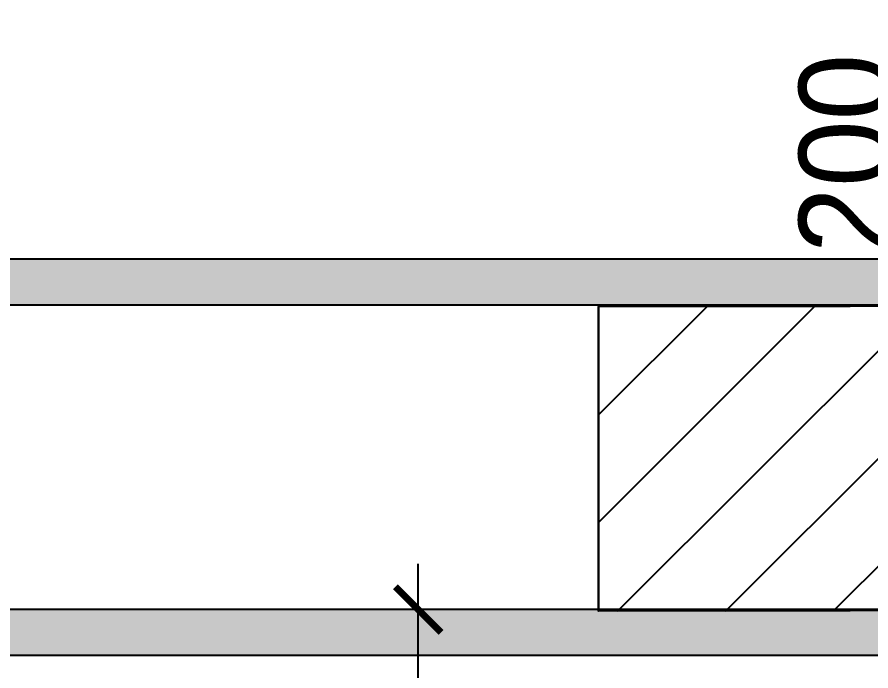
# Model space of a CAD drawing. Header units: inches. Extents: x 3778 to 56227, y -16914 to 35091.
# Drawn here: x 36219 to 36779, y -6059 to -5630 of the extents above; entities that cross this region are included whole.
import ezdxf

# ---------------------------------------------------------------- set-up
doc = ezdxf.new("R2010")
doc.units = ezdxf.units.IN
doc.header["$LTSCALE"] = 100
doc.header["$MEASUREMENT"] = 0
doc.header["$PDSIZE"] = 700.071425
for name, color, linetype in [('03-WAL NEW', 3, 'Continuous'), ('07-DIM WAL', 5, 'Continuous'), ('2-con', 2, 'Continuous'), ('3.기호.계단선', 30, 'Continuous'), ('HAT', 8, 'Continuous')]:
    doc.layers.add(name, color=color, linetype=linetype)
doc.styles.add('HY 울릉도 L', font='')
doc.styles.get('HY 울릉도 L').set_extended_font_data('HY울릉도L')
doc.dimstyles.new('30', dxfattribs={"dimscale": 30, "dimtxt": 2, "dimasz": 1, "dimexe": 1, "dimexo": 1, "dimgap": 1, "dimtad": 1, "dimdec": 0, "dimrnd": 0.05, "dimdsep": 46, "dimlunit": 6, "dimtxsty": 'HY 울릉도 L', "dimblk": 'ARCHTICK', "dimcen": 2.5, "dimdle": 1, "dimclrd": 133, "dimclre": 133, "dimclrt": 30, "dimadec": 0, "dimazin": 0, "dimtfac": 1, "dimtdec": 0, "dimtix": 1, "dimtmove": 2, "dimatfit": 3, "dimldrblk": 'ARCHTICK', "dimfxl": 0, "dimlwd": -1, "dimlwe": -1, "dimarcsym": 0})

# ---------------------------------------------------------------- blocks, each defined once
blk = doc.blocks.new('cjvjf')
at = {"layer": '2-con'}
for points in [[(147186.49, 71696.52), (147186.49, 71496.52), (146531.49, 71496.52), (146531.49, 69946.52)], [(144236.49, 63451.52), (144236.49, 71696.52), (145636.49, 71696.52), (145636.49, 75042.52), (146886.49, 75042.52), (146886.49, 75149.52), (147073.49, 75149.52), (147073.49, 75042.52), (147179.49, 75042.52), (147179.49, 74696.52), (145834.49, 74696.52), (145834.49, 71696.52), (147186.49, 71696.52)]]:
    blk.add_lwpolyline(points, dxfattribs=at)
blk = doc.blocks.new('cjscjdeh')
at = {"layer": '03-WAL NEW'}
blk.add_lwpolyline([(145268.52, 74824.88), (144443.52, 74823.78), (144443.52, 75023.78), (145268.52, 75024.88)], close=True, dxfattribs=at)
at = {"layer": 'HAT', "color": 8, "linetype": 'Continuous'}
for p, q in [((144443.52, 74882.04), (144585.44, 75023.97)), ((144443.52, 74952.75), (144514.64, 75023.87)), ((144443.52, 75023.46), (144443.83, 75023.78)), ((144455.98, 74823.79), (144656.25, 75024.06)), ((144526.78, 74823.89), (144727.05, 75024.16)), ((144597.59, 74823.98), (144797.86, 75024.25))]:
    blk.add_line(p, q, dxfattribs=at)
blk.add_blockref('cjvjf', (-2742.97, 3328.37))
blk = doc.blocks.new('_ArchTick')
at = {"color": 0, "linetype": 'ByBlock', "const_width": 0.15}
blk.add_lwpolyline([(-0.5, -0.5), (0.5, 0.5)], dxfattribs=at)
blk = doc.blocks.new('*D368')
at = {"layer": '07-DIM WAL', "color": 133}
for p, q in [((36482.24, -6804.51), (36482.24, -5988.95)), ((36512.24, -6018.95), (36512.24, -6018.95)), ((36512.24, -6774.51), (36512.24, -6774.51))]:
    blk.add_line(p, q, dxfattribs=at)
at = {"layer": 'Defpoints', "color": 0}
for p in [(36482.24, -6018.95), (36482.24, -6018.95), (36482.24, -6774.51)]:
    blk.add_point(p, dxfattribs=at)
at = {"layer": '07-DIM WAL', "color": 133, "xscale": 30, "yscale": 30, "zscale": 30}
for p, rotation in [((36482.24, -6018.95), 90), ((36482.24, -6774.51), 270)]:
    blk.add_blockref('_ArchTick', p, dxfattribs=dict(at, rotation=rotation))
at = {"layer": '07-DIM WAL', "color": 30, "insert": (36421.59, -6396.73), "char_height": 60, "attachment_point": 5, "rotation": 90, "style": 'HY 울릉도 L'}
blk.add_mtext('756', dxfattribs=at)
blk = doc.blocks.new('*D309')
at = {"layer": 'Defpoints', "color": 0}
for p in [(36823.55, -5619.66), (36823.55, -5819.76), (36823.55, -5819.76)]:
    blk.add_point(p, dxfattribs=at)
at = {"layer": 'HAT', "color": 133}
for p, q in [((36823.55, -5619.66), (36823.55, -5589.66)), ((36823.55, -5619.66), (36823.55, -5819.76)), ((36853.55, -5619.66), (36853.55, -5619.66)), ((36823.55, -5819.76), (36823.55, -5849.76)), ((36853.55, -5819.76), (36853.55, -5819.76))]:
    blk.add_line(p, q, dxfattribs=at)
at = {"layer": 'HAT', "color": 133, "xscale": 30, "yscale": 30, "zscale": 30}
for p, rotation in [((36823.55, -5619.66), 270), ((36823.55, -5819.76), 90)]:
    blk.add_blockref('_ArchTick', p, dxfattribs=dict(at, rotation=rotation))
at = {"layer": 'HAT', "color": 30, "insert": (36762.29, -5719.71), "char_height": 60, "attachment_point": 5, "rotation": 90, "style": 'HY 울릉도 L'}
blk.add_mtext('200', dxfattribs=at)

msp = doc.modelspace()

# ---------------------------------------------------------------- hatches: boundary and pattern name
at = {"layer": '3.기호.계단선'}
h = msp.add_hatch(color=10, dxfattribs=at)
h.dxf.hatch_style = 1
h.paths.add_polyline_path([(35248.55, -5818.95), (37425.55, -5818.95), (37425.55, -5788.95), (35248.55, -5788.95)])
h = msp.add_hatch(color=10, dxfattribs=at)
h.dxf.hatch_style = 1
h.paths.add_polyline_path([(42756.55, -6018.95), (36206.55, -6018.95), (36206.55, -6048.95), (42756.55, -6048.95)])

# ---------------------------------------------------------------- linework, layer by layer
at = {"layer": '3.기호.계단선', "color": 10}
for points in [[(35248.55, -5818.95), (37425.55, -5818.95), (37425.55, -5788.95), (35248.55, -5788.95), (35248.55, -5818.95)], [(42756.55, -6018.95), (36206.55, -6018.95), (36206.55, -6048.95), (42756.55, -6048.95), (42756.55, -6018.95)]]:
    msp.add_lwpolyline(points, dxfattribs=at)

# ---------------------------------------------------------------- block references
msp.add_blockref('cjscjdeh', (-107842.97, -80843.84))

# ---------------------------------------------------------------- dimensions: what is measured, and where the dimension line sits
at = {"layer": '07-DIM WAL'}
dim = msp.add_linear_dim(base=(36482.24, -6018.95), p1=(36482.24, -6774.51), p2=(36482.24, -6018.95), angle=90, dimstyle='30', override={"dimfxl": 1.25, "dimarcsym": 2}, dxfattribs=at)
dim.commit()
dim.dimension.update_dxf_attribs({"geometry": '*D368', "text_midpoint": (36421.59, -6396.73)})
at = {"layer": 'HAT'}
dim = msp.add_linear_dim(base=(36823.55, -5819.76), p1=(36823.55, -5619.66), p2=(36823.55, -5819.76), angle=90, dimstyle='30', override={"dimfxl": 1.25, "dimarcsym": 2}, dxfattribs=at)
dim.commit()
dim.dimension.update_dxf_attribs({"geometry": '*D309', "text_midpoint": (36762.29, -5719.71)})

doc.saveas('drawing.dxf')
